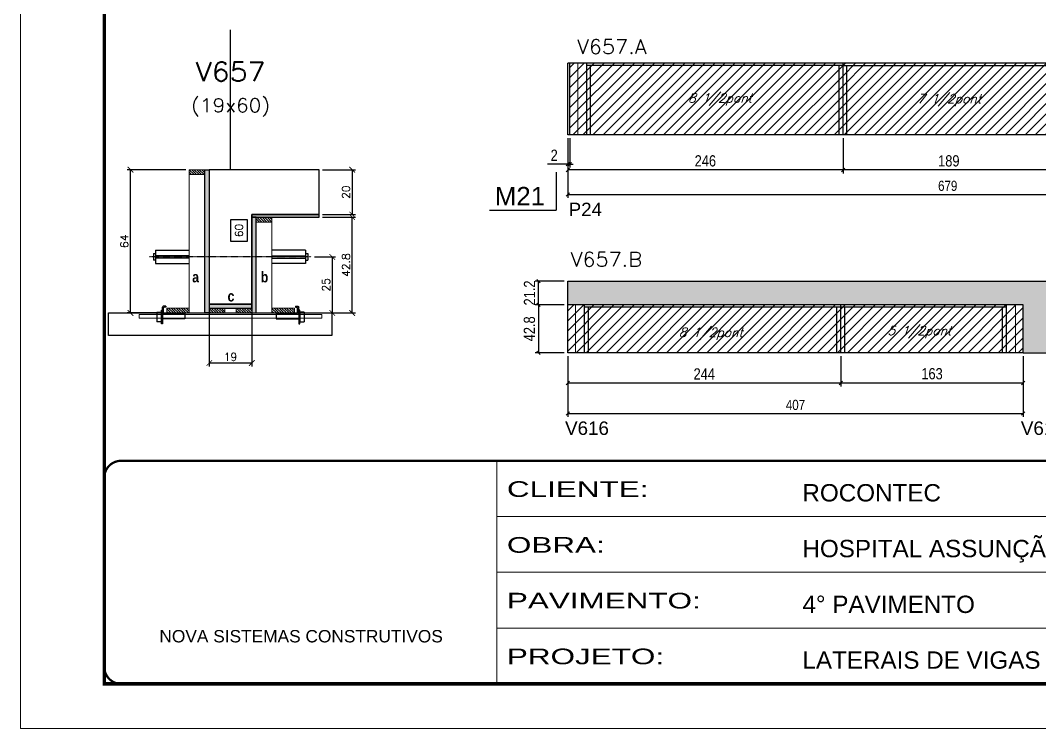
# Model space of a CAD drawing. Extents: x -20960 to -5926, y -2106 to 21915.
# Drawn here: x -10622 to -9711, y 5934 to 6567 of the extents above; entities that cross this region are included whole.
import ezdxf
from ezdxf.enums import TextEntityAlignment as Align

# ---------------------------------------------------------------- set-up
doc = ezdxf.new("R2010")
doc.units = 0
for name, pattern in [('CONTINUO', [0]), ('DASHED', [0.75, 0.5, -0.25]), ('HIDDEN', [0.375, 0.25, -0.125])]:
    doc.linetypes.add(name, pattern=pattern)
for name, color, linetype in [('5', 5, 'Continuous'), ('barrote', 251, 'Continuous'), ('COTA', 241, 'Continuous'), ('Cota Seção (2x)', 4, 'Continuous'), ('detalhes', 4, 'Continuous'), ('NOMENCLATURA', 7, 'Continuous'), ('Painéis', 200, 'Continuous'), ('presilha', 1, 'Continuous'), ('Reaproveitamento', 251, 'Continuous'), ('SARR_2.2x7', 40, 'Continuous'), ('SARR_3.5x7', 81, 'Continuous'), ('TENSOR', 3, 'Continuous'), ('texto', 7, 'Continuous'), ('Texto de Titulo', 7, 'Continuous'), ('Texto Qtd Sarr', 242, 'Continuous')]:
    doc.layers.add(name, color=color, linetype=linetype)
for name, color, linetype, lineweight in [('CONCRETO', 251, 'Continuous', 25), ('Folhas', 255, 'Continuous', 9), ('Hachura', 251, 'Continuous', 9), ('Madeira', 126, 'Continuous', 18), ('Sarr 2.2x7', 40, 'Continuous', 9), ('SARRAFO DE PRESSAO', 251, 'DASHED', 9), ('SCO-___-LAJ', 2, 'Continuous', 0), ('Texto Seção', 7, 'Continuous', 15)]:
    doc.layers.add(name, color=color, linetype=linetype, lineweight=lineweight)
doc.styles.add('ARIAL', font='arial.ttf')
doc.styles.add('COTA TECNICA', font='techl___.ttf', dxfattribs={"height": 10})
doc.styles.add('COTA TECNICA-50', font='techl___.ttf', dxfattribs={"height": 9})
doc.styles.add('REGUA-120', font='ROMANS.shx', dxfattribs={"height": 15})
doc.styles.add('Romans', font='romans.shx')
doc.styles.get("Standard").update_dxf_attribs({"font": 'arial.ttf'})
doc.styles.add('TECNICA', font='techb___.ttf', dxfattribs={"height": 10})
doc.styles.add('Tecnologia', font='')
doc.styles.get('Tecnologia').set_extended_font_data('Forgotten Futurist')
doc.dimstyles.new('COTA PAINEL-50', dxfattribs={"dimtxt": 9, "dimasz": 3, "dimexe": 3, "dimexo": 3, "dimgap": 3, "dimtad": 1, "dimdec": 1, "dimzin": 12, "dimdsep": 46, "dimtxsty": 'COTA TECNICA-50', "dimblk1": 'OBLIQUE', "dimblk2": 'OBLIQUE', "dimsah": 1, "dimcen": 0.9, "dimclrd": 4, "dimclre": 4, "dimclrt": 240, "dimadec": 1, "dimazin": 3, "dimtfac": 1, "dimtdec": 1, "dimtmove": 0, "dimatfit": 3, "dimfxl": 1, "dimtolj": 1, "dimtzin": 12, "dimarcsym": 0})
doc.dimstyles.new('Cota Seção (2x)', dxfattribs={"dimtxt": 7, "dimasz": 5, "dimexe": 3, "dimexo": 3, "dimgap": 2, "dimtad": 3, "dimdec": 1, "dimlfac": 0.5, "dimzin": 12, "dimdsep": 46, "dimtxsty": 'Romans', "dimblk": 'ARCHTICK', "dimcen": 0, "dimclrd": 4, "dimclre": 4, "dimclrt": 1, "dimadec": 1, "dimazin": 3, "dimtfac": 1, "dimtdec": 1, "dimtmove": 0, "dimatfit": 3, "dimldrblk": 'OBLIQUE', "dimfxl": 1, "dimtolj": 1, "dimtzin": 12, "dimarcsym": 0})
doc.dimstyles.new('Cota Seção interna', dxfattribs={"dimtxt": 7, "dimasz": 6, "dimexe": 0.18, "dimexo": 2, "dimgap": -4, "dimtad": 3, "dimdec": 1, "dimlfac": 0.5, "dimzin": 12, "dimdsep": 46, "dimtxsty": 'Romans', "dimblk": 'ARCHTICK', "dimcen": 0.09, "dimse1": 1, "dimse2": 1, "dimsd1": 1, "dimsd2": 1, "dimclrd": 180, "dimclre": 5, "dimclrt": 1, "dimadec": 0, "dimazin": 3, "dimtfac": 1, "dimtdec": 1, "dimtofl": 0, "dimtmove": 0, "dimatfit": 3, "dimldrblk": 'ARCHTICK', "dimfxl": 1, "dimtolj": 1, "dimtzin": 0, "dimarcsym": 0})
doc.dimstyles.new('PAINEL', dxfattribs={"dimtxt": 10, "dimasz": 3, "dimexe": 3, "dimexo": 3, "dimgap": 3, "dimtad": 1, "dimdec": 1, "dimzin": 12, "dimdsep": 46, "dimtxsty": 'COTA TECNICA', "dimblk1": 'OBLIQUE', "dimblk2": 'OBLIQUE', "dimsah": 1, "dimcen": 0.9, "dimclrd": 4, "dimclre": 4, "dimclrt": 240, "dimadec": 1, "dimazin": 3, "dimtfac": 1, "dimtdec": 1, "dimtmove": 0, "dimatfit": 3, "dimfxl": 1, "dimtolj": 1, "dimtzin": 12, "dimarcsym": 0})
pattern_1 = [(45, (6116.408, 8879.582), (-4.490128, 4.490128), [])]
pattern_2 = [(315, (12503.413, -1924.4394), (1.12253202, 1.12253202), [])]

# ---------------------------------------------------------------- blocks, each defined once
blk = doc.blocks.new('9999999999')
at = {"color": 30, "linetype": 'CONTINUO'}
for p, q in [((98564.56, 34230.21), (98564.56, 34429.45)), ((98564.56, 34379.64), (99583.98, 34379.64)), ((98564.56, 34329.83), (99487.98, 34329.83)), ((98564.56, 34280.02), (99487.98, 34280.02))]:
    blk.add_line(p, q, dxfattribs=at)
at = {"color": 30, "linetype": 'CONTINUO', "const_width": 2}
blk.add_lwpolyline([(99583.98, 34230.21), (99583.98, 34414.45, 0.414214), (99568.98, 34429.45), (98228.98, 34429.45, 0.414214), (98213.98, 34414.45), (98213.98, 34245.21, 0.414214), (98228.98, 34230.21), (99583.98, 34230.21)], format="xyb", dxfattribs=at)
at = {"layer": 'Folhas'}
blk.add_lwpolyline([(98138.98, 34190.21), (99623.98, 34190.21), (99623.98, 35240.21), (98138.98, 35240.21)], close=True, dxfattribs=at)
at = {"layer": 'Folhas', "color": 30, "const_width": 3}
blk.add_lwpolyline([(98213.98, 34230.21), (99583.98, 34230.21), (99583.98, 35200.21), (98213.98, 35200.21)], close=True, dxfattribs=at)
at = {"color": 7, "linetype": 'Continuous', "ltscale": 5, "style": 'ARIAL'}
for s, height, p in [('ROCONTEC', 15.483, (98837.68, 34393.13)), ('HOSPITAL ASSUNÇÃO', 15.4829, (98837.68, 34343.32)), ('4° PAVIMENTO', 15.4829, (98837.68, 34293.51)), ('NOVA SISTEMAS CONSTRUTIVOS', 11.0592, (98263.19, 34267.21)), ('LATERAIS DE VIGAS', 15.4829, (98837.68, 34243.7))]:
    blk.add_text(s, height=height, dxfattribs=at).set_placement(p)
at = {"layer": 'Folhas', "color": 7, "style": 'Tecnologia', "width": 1.5}
for s, p in [('CLIENTE:', (98573.65, 34397.17)), ('OBRA:', (98573.65, 34347.31)), ('PAVIMENTO:', (98573.65, 34297.5)), ('PROJETO:', (98573.65, 34247.69))]:
    blk.add_text(s, height=14, dxfattribs=at).set_placement(p)
blk = doc.blocks.new('_Oblique')
at = {"color": 0, "linetype": 'ByBlock', "lineweight": -2}
blk.add_line((-0.5, -0.5), (0.5, 0.5), dxfattribs=at)
blk = doc.blocks.new('*D1900')
at = {"layer": 'COTA', "color": 4, "linetype": 'ByBlock', "lineweight": -2, "transparency": 16777216}
for p, q in [((-9887.03, 6461.37), (-9887.03, 6429.91)), ((-9698.02, 6461.37), (-9698.02, 6429.91)), ((-9698.02, 6432.91), (-9887.03, 6432.91))]:
    blk.add_line(p, q, dxfattribs=at)
at = {"layer": 'Defpoints', "color": 0, "linetype": 'ByBlock', "transparency": 16777216}
for p in [(-9887.03, 6464.37), (-9698.02, 6464.37), (-9887.03, 6432.91)]:
    blk.add_point(p, dxfattribs=at)
at = {"layer": 'COTA', "color": 4, "linetype": 'ByBlock', "lineweight": -2, "transparency": 16777216, "xscale": 3, "yscale": 3, "zscale": 3, "rotation": 180}
blk.add_blockref('_Oblique', (-9887.03, 6432.91), dxfattribs=at)
at = {"layer": 'COTA', "color": 4, "linetype": 'ByBlock', "lineweight": -2, "transparency": 16777216, "xscale": 3, "yscale": 3, "zscale": 3}
blk.add_blockref('_Oblique', (-9698.02, 6432.91), dxfattribs=at)
at = {"layer": 'COTA', "color": 240, "linetype": 'ByBlock', "transparency": 16777216, "insert": (-9792.52, 6441.01), "char_height": 10, "attachment_point": 5, "style": 'COTA TECNICA'}
blk.add_mtext('\\A1;189', dxfattribs=at)
blk = doc.blocks.new('*D1935')
at = {"layer": 'COTA', "color": 4, "linetype": 'ByBlock', "lineweight": -2, "transparency": 16777216}
for p, q in [((-10133.03, 6461.37), (-10133.03, 6429.91)), ((-9887.03, 6461.37), (-9887.03, 6429.91)), ((-9887.03, 6432.91), (-10133.03, 6432.91))]:
    blk.add_line(p, q, dxfattribs=at)
at = {"layer": 'Defpoints', "color": 0, "linetype": 'ByBlock', "transparency": 16777216}
for p in [(-10133.03, 6464.37), (-9887.03, 6464.37), (-10133.03, 6432.91)]:
    blk.add_point(p, dxfattribs=at)
at = {"layer": 'COTA', "color": 4, "linetype": 'ByBlock', "lineweight": -2, "transparency": 16777216, "xscale": 3, "yscale": 3, "zscale": 3, "rotation": 180}
blk.add_blockref('_Oblique', (-10133.03, 6432.91), dxfattribs=at)
at = {"layer": 'COTA', "color": 4, "linetype": 'ByBlock', "lineweight": -2, "transparency": 16777216, "xscale": 3, "yscale": 3, "zscale": 3}
blk.add_blockref('_Oblique', (-9887.03, 6432.91), dxfattribs=at)
at = {"layer": 'COTA', "color": 240, "linetype": 'ByBlock', "transparency": 16777216, "insert": (-10010.03, 6441.01), "char_height": 10, "attachment_point": 5, "style": 'COTA TECNICA'}
blk.add_mtext('\\A1;246', dxfattribs=at)
blk = doc.blocks.new('*D1936')
at = {"layer": 'COTA', "color": 4, "linetype": 'ByBlock', "lineweight": -2, "transparency": 16777216}
for p, q in [((-10133.03, 6461.37), (-10133.03, 6435.08)), ((-10131.03, 6461.37), (-10131.03, 6435.08)), ((-10133.03, 6438.08), (-10151.14, 6438.08)), ((-10131.03, 6438.08), (-10133.03, 6438.08)), ((-10131.03, 6438.08), (-10128.03, 6438.08))]:
    blk.add_line(p, q, dxfattribs=at)
at = {"layer": 'Defpoints', "color": 0, "linetype": 'ByBlock', "transparency": 16777216}
for p in [(-10133.03, 6464.37), (-10131.03, 6464.37), (-10133.03, 6438.08)]:
    blk.add_point(p, dxfattribs=at)
at = {"layer": 'COTA', "color": 4, "linetype": 'ByBlock', "lineweight": -2, "transparency": 16777216, "xscale": 3, "yscale": 3, "zscale": 3}
blk.add_blockref('_Oblique', (-10133.03, 6438.08), dxfattribs=at)
at = {"layer": 'COTA', "color": 4, "linetype": 'ByBlock', "lineweight": -2, "transparency": 16777216, "xscale": 3, "yscale": 3, "zscale": 3, "rotation": 180}
blk.add_blockref('_Oblique', (-10131.03, 6438.08), dxfattribs=at)
at = {"layer": 'COTA', "color": 240, "linetype": 'ByBlock', "transparency": 16777216, "insert": (-10145.09, 6446.08), "char_height": 10, "attachment_point": 5, "style": 'COTA TECNICA'}
blk.add_mtext('\\A1;2', dxfattribs=at)
blk = doc.blocks.new('*D1938')
at = {"layer": 'COTA', "color": 4, "linetype": 'ByBlock', "lineweight": -2, "transparency": 16777216}
for p, q in [((-9889.02, 6266.64), (-9889.02, 6239.64)), ((-9726.02, 6266.64), (-9726.02, 6239.64)), ((-9726.02, 6242.64), (-9889.02, 6242.64))]:
    blk.add_line(p, q, dxfattribs=at)
at = {"layer": 'Defpoints', "color": 0, "linetype": 'ByBlock', "transparency": 16777216}
for p in [(-9889.02, 6269.64), (-9726.02, 6269.64), (-9889.02, 6242.64)]:
    blk.add_point(p, dxfattribs=at)
at = {"layer": 'COTA', "color": 4, "linetype": 'ByBlock', "lineweight": -2, "transparency": 16777216, "xscale": 3, "yscale": 3, "zscale": 3, "rotation": 180}
blk.add_blockref('_Oblique', (-9889.02, 6242.64), dxfattribs=at)
at = {"layer": 'COTA', "color": 4, "linetype": 'ByBlock', "lineweight": -2, "transparency": 16777216, "xscale": 3, "yscale": 3, "zscale": 3}
blk.add_blockref('_Oblique', (-9726.02, 6242.64), dxfattribs=at)
at = {"layer": 'COTA', "color": 240, "linetype": 'ByBlock', "transparency": 16777216, "insert": (-9807.52, 6250.86), "char_height": 10, "attachment_point": 5, "style": 'COTA TECNICA'}
blk.add_mtext('\\A1;163', dxfattribs=at)
blk = doc.blocks.new('*D1939')
at = {"layer": 'COTA', "color": 4, "linetype": 'ByBlock', "lineweight": -2, "transparency": 16777216}
for p, q in [((-10133.03, 6266.64), (-10133.03, 6239.64)), ((-9889.03, 6266.64), (-9889.03, 6239.64)), ((-9889.03, 6242.64), (-10133.03, 6242.64))]:
    blk.add_line(p, q, dxfattribs=at)
at = {"layer": 'Defpoints', "color": 0, "linetype": 'ByBlock', "transparency": 16777216}
for p in [(-10133.03, 6269.64), (-9889.03, 6269.64), (-10133.03, 6242.64)]:
    blk.add_point(p, dxfattribs=at)
at = {"layer": 'COTA', "color": 4, "linetype": 'ByBlock', "lineweight": -2, "transparency": 16777216, "xscale": 3, "yscale": 3, "zscale": 3, "rotation": 180}
blk.add_blockref('_Oblique', (-10133.03, 6242.64), dxfattribs=at)
at = {"layer": 'COTA', "color": 4, "linetype": 'ByBlock', "lineweight": -2, "transparency": 16777216, "xscale": 3, "yscale": 3, "zscale": 3}
blk.add_blockref('_Oblique', (-9889.03, 6242.64), dxfattribs=at)
at = {"layer": 'COTA', "color": 240, "linetype": 'ByBlock', "transparency": 16777216, "insert": (-10011.03, 6250.72), "char_height": 10, "attachment_point": 5, "style": 'COTA TECNICA'}
blk.add_mtext('\\A1;244', dxfattribs=at)
blk = doc.blocks.new('*D1908')
at = {"layer": 'COTA', "color": 4, "linetype": 'ByBlock', "lineweight": -2, "transparency": 16777216}
for p, q in [((-10136.03, 6312.44), (-10162.09, 6312.44)), ((-10159.09, 6312.44), (-10159.09, 6269.64)), ((-10136.03, 6269.64), (-10162.09, 6269.64))]:
    blk.add_line(p, q, dxfattribs=at)
at = {"layer": 'Defpoints', "color": 0, "linetype": 'ByBlock', "transparency": 16777216}
for p in [(-10133.03, 6312.44), (-10159.09, 6269.64), (-10133.03, 6269.64)]:
    blk.add_point(p, dxfattribs=at)
at = {"layer": 'COTA', "color": 4, "linetype": 'ByBlock', "lineweight": -2, "transparency": 16777216, "xscale": 3, "yscale": 3, "zscale": 3}
for p, rotation in [((-10159.09, 6312.44), 90), ((-10159.09, 6269.64), 270)]:
    blk.add_blockref('_Oblique', p, dxfattribs=dict(at, rotation=rotation))
at = {"layer": 'COTA', "color": 240, "linetype": 'ByBlock', "transparency": 16777216, "insert": (-10167.19, 6291.04), "char_height": 10, "attachment_point": 5, "rotation": 90, "style": 'COTA TECNICA'}
blk.add_mtext('\\A1;42.8', dxfattribs=at)
blk = doc.blocks.new('*D1909')
at = {"layer": 'COTA', "color": 4, "linetype": 'ByBlock', "lineweight": -2, "transparency": 16777216}
for p, q in [((-10136.03, 6333.64), (-10162.09, 6333.64)), ((-10159.09, 6312.44), (-10159.09, 6333.64)), ((-10136.03, 6312.44), (-10162.09, 6312.44))]:
    blk.add_line(p, q, dxfattribs=at)
at = {"layer": 'Defpoints', "color": 0, "linetype": 'ByBlock', "transparency": 16777216}
for p in [(-10159.09, 6333.64), (-10133.03, 6333.64), (-10133.03, 6312.44)]:
    blk.add_point(p, dxfattribs=at)
at = {"layer": 'COTA', "color": 4, "linetype": 'ByBlock', "lineweight": -2, "transparency": 16777216, "xscale": 3, "yscale": 3, "zscale": 3}
for p, rotation in [((-10159.09, 6333.64), 90), ((-10159.09, 6312.44), 270)]:
    blk.add_blockref('_Oblique', p, dxfattribs=dict(at, rotation=rotation))
at = {"layer": 'COTA', "color": 240, "linetype": 'ByBlock', "transparency": 16777216, "insert": (-10167.15, 6323.04), "char_height": 10, "attachment_point": 5, "rotation": 90, "style": 'COTA TECNICA'}
blk.add_mtext('\\A1;21.2', dxfattribs=at)
blk = doc.blocks.new('_ArchTick')
at = {"color": 0, "linetype": 'ByBlock', "const_width": 0.15}
blk.add_lwpolyline([(-0.5, -0.5), (0.5, 0.5)], dxfattribs=at)
blk = doc.blocks.new('*D1911')
at = {"layer": 'COTA', "color": 4, "lineweight": -2, "transparency": 16777216}
for p, q in [((-10352.21, 6390.8), (-10322.56, 6390.8)), ((-10325.56, 6305.2), (-10325.56, 6390.8)), ((-10374.21, 6305.2), (-10322.56, 6305.2))]:
    blk.add_line(p, q, dxfattribs=at)
at = {"layer": 'Defpoints', "color": 0, "transparency": 16777216}
for p in [(-10355.21, 6390.8), (-10325.56, 6390.8), (-10377.21, 6305.2)]:
    blk.add_point(p, dxfattribs=at)
at = {"layer": 'COTA', "color": 4, "lineweight": -2, "transparency": 16777216, "xscale": 5, "yscale": 5, "zscale": 5}
for p, rotation in [((-10325.56, 6390.8), 90), ((-10325.56, 6305.2), 270)]:
    blk.add_blockref('_ArchTick', p, dxfattribs=dict(at, rotation=rotation))
at = {"layer": 'COTA', "color": 1, "transparency": 16777216, "insert": (-10331.06, 6348), "char_height": 7, "attachment_point": 5, "rotation": 90, "style": 'Romans'}
blk.add_mtext('\\A1;42.8', dxfattribs=at)
blk = doc.blocks.new('*D1912')
at = {"layer": 'COTA', "color": 4, "lineweight": -2, "transparency": 16777216}
for p, q in [((-10352.21, 6433.2), (-10322.56, 6433.2)), ((-10325.56, 6433.2), (-10325.56, 6393.2)), ((-10352.21, 6393.2), (-10322.56, 6393.2))]:
    blk.add_line(p, q, dxfattribs=at)
at = {"layer": 'Defpoints', "color": 0, "transparency": 16777216}
for p in [(-10355.21, 6433.2), (-10355.21, 6393.2), (-10325.56, 6393.2)]:
    blk.add_point(p, dxfattribs=at)
at = {"layer": 'COTA', "color": 4, "lineweight": -2, "transparency": 16777216, "xscale": 5, "yscale": 5, "zscale": 5}
for p, rotation in [((-10325.56, 6433.2), 90), ((-10325.56, 6393.2), 270)]:
    blk.add_blockref('_ArchTick', p, dxfattribs=dict(at, rotation=rotation))
at = {"layer": 'COTA', "color": 1, "transparency": 16777216, "insert": (-10331.06, 6413.2), "char_height": 7, "attachment_point": 5, "rotation": 90, "style": 'Romans'}
blk.add_mtext('\\A1;20', dxfattribs=at)
blk = doc.blocks.new('*D1913')
at = {"layer": 'COTA', "color": 4, "lineweight": -2, "transparency": 16777216}
for p, q in [((-10474.2, 6433.2), (-10526.63, 6433.2)), ((-10523.63, 6305.2), (-10523.63, 6433.2)), ((-10494.21, 6305.2), (-10526.63, 6305.2))]:
    blk.add_line(p, q, dxfattribs=at)
at = {"layer": 'Defpoints', "color": 0, "transparency": 16777216}
for p in [(-10523.63, 6433.2), (-10471.2, 6433.2), (-10491.21, 6305.2)]:
    blk.add_point(p, dxfattribs=at)
at = {"layer": 'COTA', "color": 4, "lineweight": -2, "transparency": 16777216, "xscale": 5, "yscale": 5, "zscale": 5}
for p, rotation in [((-10523.63, 6433.2), 90), ((-10523.63, 6305.2), 270)]:
    blk.add_blockref('_ArchTick', p, dxfattribs=dict(at, rotation=rotation))
at = {"layer": 'COTA', "color": 1, "transparency": 16777216, "insert": (-10529.13, 6369.2), "char_height": 7, "attachment_point": 5, "rotation": 90, "style": 'Romans'}
blk.add_mtext('\\A1;64', dxfattribs=at)
blk = doc.blocks.new('*D1914')
at = {"layer": 'Cota Seção (2x)', "color": 180, "lineweight": -2, "transparency": 16777216}
for p, q in [((-10419.21, 6388.3), (-10434.21, 6388.3)), ((-10434.21, 6388.3), (-10434.21, 6369.3)), ((-10419.21, 6369.3), (-10419.21, 6388.3)), ((-10434.21, 6369.3), (-10419.21, 6369.3))]:
    blk.add_line(p, q, dxfattribs=at)
at = {"layer": 'Defpoints', "color": 0, "transparency": 16777216}
for p in [(-10415.22, 6433.2), (-10415.21, 6433.2), (-10415.21, 6313.2)]:
    blk.add_point(p, dxfattribs=at)
at = {"layer": 'Cota Seção (2x)', "color": 1, "transparency": 16777216, "insert": (-10426.71, 6378.8), "char_height": 7, "attachment_point": 5, "rotation": 90, "style": 'Romans'}
blk.add_mtext('\\A1;60', dxfattribs=at)
blk = doc.blocks.new('titulo1')
at = {"layer": 'Defpoints', "color": 252, "linetype": 'HIDDEN', "ltscale": 2}
blk.add_line((0, 0), (0, 125), dxfattribs=at)
at = {"layer": 'Defpoints', "style": 'Romans', "oblique": 15}
blk.add_attdef('FOLHA', text='', height=10, dxfattribs=at).set_placement((0, 15.58), align=Align.MIDDLE_CENTER)
at = {"layer": 'Texto Qtd Sarr', "color": 3, "style": 'Romans', "oblique": 15}
for tag, height, p in [('TITULO', 17, (0, 71.45)), ('SEÇÃO', 12, (0, 41.55))]:
    blk.add_attdef(tag, text='', height=height, dxfattribs=at).set_placement(p, align=Align.MIDDLE_CENTER)
blk = doc.blocks.new('PRESILHA METÁLICA 1')
at = {"layer": 'presilha'}
for p, q in [((6, 15.5), (7.5, 15.5)), ((6, -2.5), (6, 15.5)), ((7.5, 10.6), (7.5, 19.9)), ((7.5, 15.5), (7.5, -2.5)), ((12, 21), (8.6, 21)), ((9, 11.6), (9, 18.9)), ((12, 19.5), (9.6, 19.5)), ((12, 21), (12, 19.5)), ((0, 13), (6, 13)), ((0, 13), (0, 0)), ((6, 0), (0, 0)), ((6, 13), (6, 0)), ((37.5, 4.1), (7.5, 4.1)), ((37.5, 11), (9.6, 11)), ((37.5, 11), (37.5, 4.1)), ((7.5, -2.5), (6, -2.5))]:
    blk.add_line(p, q, dxfattribs=at)
for centre, radius, start, end in [((8.6, 19.9), 1.14, 90, 180), ((9.6, 18.9), 0.57, 90, 180), ((9.6, 11.6), 0.57, 180, 270)]:
    blk.add_arc(centre, radius, start, end, dxfattribs=at)
blk = doc.blocks.new('*D1915')
at = {"layer": 'COTA', "color": 4, "lineweight": -2, "transparency": 16777216}
for p, q in [((-10453.21, 6306.6), (-10453.21, 6257.48)), ((-10415.21, 6306.6), (-10415.21, 6257.48)), ((-10415.21, 6260.48), (-10453.21, 6260.48))]:
    blk.add_line(p, q, dxfattribs=at)
at = {"layer": 'Defpoints', "color": 0, "transparency": 16777216}
for p in [(-10453.21, 6309.6), (-10415.21, 6309.6), (-10453.21, 6260.48)]:
    blk.add_point(p, dxfattribs=at)
at = {"layer": 'COTA', "color": 4, "lineweight": -2, "transparency": 16777216, "xscale": 5, "yscale": 5, "zscale": 5, "rotation": 180}
blk.add_blockref('_ArchTick', (-10453.21, 6260.48), dxfattribs=at)
at = {"layer": 'COTA', "color": 4, "lineweight": -2, "transparency": 16777216, "xscale": 5, "yscale": 5, "zscale": 5}
blk.add_blockref('_ArchTick', (-10415.21, 6260.48), dxfattribs=at)
at = {"layer": 'COTA', "color": 1, "transparency": 16777216, "insert": (-10434.21, 6265.98), "char_height": 7, "attachment_point": 5, "style": 'Romans'}
blk.add_mtext('\\A1;19', dxfattribs=at)
blk = doc.blocks.new('*D1916')
at = {"layer": 'COTA', "color": 4, "lineweight": -2, "transparency": 16777216}
for p, q in [((-10359.21, 6355.26), (-10340.35, 6355.26)), ((-10343.35, 6355.26), (-10343.35, 6305.2)), ((-10358.9, 6305.2), (-10340.35, 6305.2))]:
    blk.add_line(p, q, dxfattribs=at)
at = {"layer": 'Defpoints', "color": 0, "transparency": 16777216}
for p in [(-10362.21, 6355.26), (-10361.9, 6305.2), (-10343.35, 6305.2)]:
    blk.add_point(p, dxfattribs=at)
at = {"layer": 'COTA', "color": 4, "lineweight": -2, "transparency": 16777216, "xscale": 5, "yscale": 5, "zscale": 5}
for p, rotation in [((-10343.35, 6355.26), 90), ((-10343.35, 6305.2), 270)]:
    blk.add_blockref('_ArchTick', p, dxfattribs=dict(at, rotation=rotation))
at = {"layer": 'COTA', "color": 1, "transparency": 16777216, "insert": (-10348.85, 6330.23), "char_height": 7, "attachment_point": 5, "rotation": 90, "style": 'Romans'}
blk.add_mtext('\\A1;25', dxfattribs=at)
blk = doc.blocks.new('*D1917')
at = {"layer": 'COTA', "color": 4, "linetype": 'ByBlock', "lineweight": -2, "transparency": 16777216}
for p, q in [((-10133.03, 6266.64), (-10133.03, 6212.42)), ((-9726.02, 6266.64), (-9726.02, 6212.41)), ((-10133.03, 6215.42), (-9726.02, 6215.41))]:
    blk.add_line(p, q, dxfattribs=at)
at = {"layer": 'Defpoints', "color": 0, "linetype": 'ByBlock', "transparency": 16777216}
for p in [(-10133.03, 6269.64), (-9726.02, 6269.64), (-9726.02, 6215.41)]:
    blk.add_point(p, dxfattribs=at)
at = {"layer": 'COTA', "color": 4, "linetype": 'ByBlock', "lineweight": -2, "transparency": 16777216, "xscale": 3, "yscale": 3, "zscale": 3}
for p, rotation in [((-10133.03, 6215.42), 179.9995752970141), ((-9726.02, 6215.41), 359.9995752970141)]:
    blk.add_blockref('_Oblique', p, dxfattribs=dict(at, rotation=rotation))
at = {"layer": 'COTA', "color": 240, "linetype": 'ByBlock', "transparency": 16777216, "insert": (-9929.52, 6223.01), "char_height": 9, "attachment_point": 5, "rotation": 359.99958, "style": 'COTA TECNICA-50'}
blk.add_mtext('\\A1;407', dxfattribs=at)
blk = doc.blocks.new('*D1918')
at = {"layer": 'COTA', "color": 4, "linetype": 'ByBlock', "lineweight": -2, "transparency": 16777216}
for p, q in [((-10133.03, 6461.37), (-10133.03, 6408.11)), ((-9454.02, 6461.37), (-9454.02, 6408.1)), ((-10133.03, 6411.11), (-9454.02, 6411.1))]:
    blk.add_line(p, q, dxfattribs=at)
at = {"layer": 'Defpoints', "color": 0, "linetype": 'ByBlock', "transparency": 16777216}
for p in [(-10133.03, 6464.37), (-9454.02, 6464.37), (-9454.02, 6411.1)]:
    blk.add_point(p, dxfattribs=at)
at = {"layer": 'COTA', "color": 4, "linetype": 'ByBlock', "lineweight": -2, "transparency": 16777216, "xscale": 3, "yscale": 3, "zscale": 3}
for p, rotation in [((-10133.03, 6411.11), 179.9997168164374), ((-9454.02, 6411.1), 359.9997168164374)]:
    blk.add_blockref('_Oblique', p, dxfattribs=dict(at, rotation=rotation))
at = {"layer": 'COTA', "color": 240, "linetype": 'ByBlock', "transparency": 16777216, "insert": (-9793.52, 6418.72), "char_height": 9, "attachment_point": 5, "rotation": 359.99972, "style": 'COTA TECNICA-50'}
blk.add_mtext('\\A1;679', dxfattribs=at)

msp = doc.modelspace()

# ---------------------------------------------------------------- hatches: boundary and pattern name
at = {"layer": 'COTA', "linetype": 'ByBlock'}
h = msp.add_hatch(dxfattribs=at)
h.set_pattern_fill('AR-CONC', color=256, scale=0.03)
h.set_pattern_definition([(50, (-140923.0776, -24994.2915), (5.46554007, -0.47817257), [0.5715, -6.2865]), (355, (-140923.0776, -24994.2915), (-1.05730264, 5.73170536), [0.4572, -5.02921753]), (100.4514447, (-140922.622, -24994.3314), (4.40823741, 5.25353256), [0.48570026, -5.34270734]), (46.1842, (-140923.0776, -24992.7675), (8.13237123, -1.26126984), [0.85725, -9.42975]), (96.6355576, (-140922.4, -24992.873), (7.122124, 7.42278374), [0.7285507, -8.01406824]), (351.184151, (-140923.0776, -24992.7675), (7.122124, 7.42278374), [0.685799, -7.54379196]), (21, (-140922.3156, -24993.1485), (4.54843174, -3.06795595), [0.5715, -6.2865]), (326, (-140922.3156, -24993.1485), (1.85406085, 5.52563898), [0.4572, -5.0292]), (71.451445, (-140921.9365, -24993.404), (6.40249258, 2.45768307), [0.48570026, -5.34269813]), (37.5, (-140923.0776, -24994.2915), (0.092658098, 2.536651166), [0, -4.96824, 0, -5.1054, 0, -5.04825]), (7.5, (-140923.0776, -24994.2915), (2.004589875, 3.005417245), [0, -2.91084, 0, -4.85394, 0, -1.92405]), (327.5, (-140924.7768, -24994.2915), (4.067717855, -0.17186232), [0, -1.905, 0, -5.9436, 0, -7.8867]), (317.5, (-140925.539, -24994.2915), (4.44387544, 0.76279473), [0, -2.4765, 0, -3.94716, 0, -5.6007])])
h.paths.add_polyline_path([(-9690.26, 6333.64), (-9726.01, 6333.64), (-9726.01, 6333.64), (-10133.03, 6333.64), (-10133.03, 6312.44), (-10126.03, 6312.44), (-9795, 6312.44), (-9733.02, 6312.44), (-9733.02, 6312.44), (-9726.02, 6312.44), (-9726.02, 6270.44), (-9690.26, 6270.44)])
at = {"layer": 'Hachura'}
h = msp.add_hatch(dxfattribs=at)
h.set_pattern_fill('ANSI31', color=256, scale=0.5, angle=270, style=0)
h.set_pattern_definition([(315, (12503.4227, -1874.4394), (1.12253202, 1.12253202), [])])
h.paths.add_polyline_path([(-10457.2, 6428.8), (-10457.2, 6433.2), (-10471.2, 6433.2), (-10471.2, 6428.8)])
h = msp.add_hatch(color=256, dxfattribs=at)
h.dxf.hatch_style = 1
h.paths.add_polyline_path([(-10457.2, 6433.2), (-10453.2, 6433.2), (-10453.21, 6305.2), (-10457.21, 6305.2)])
h = msp.add_hatch(color=256, dxfattribs=at)
h.dxf.hatch_style = 1
h.paths.add_polyline_path([(-10355.21, 6390.8), (-10355.21, 6393.2), (-10415.21, 6393.2), (-10415.21, 6390.8)])
h = msp.add_hatch(color=256, dxfattribs=at)
h.dxf.hatch_style = 1
h.paths.add_polyline_path([(-10411.21, 6390.8), (-10415.21, 6390.8), (-10415.21, 6305.2), (-10411.21, 6305.2)])
h = msp.add_hatch(dxfattribs=at)
h.set_pattern_fill('ANSI31', color=256, scale=0.5, angle=270, style=0)
h.set_pattern_definition([(315, (12503.413, -1916.8394), (1.12253202, 1.12253202), [])])
h.paths.add_polyline_path([(-10411.21, 6386.4), (-10411.21, 6390.8), (-10397.21, 6390.8), (-10397.21, 6386.4)])
h = msp.add_hatch(color=256, dxfattribs=at)
h.dxf.hatch_style = 1
h.paths.add_polyline_path([(-10415.21, 6309.6), (-10415.21, 6313.2), (-10453.21, 6313.2), (-10453.21, 6309.6)])
h = msp.add_hatch(dxfattribs=at)
h.set_pattern_fill('ANSI31', color=256, scale=0.5, angle=270, style=0)
h.set_pattern_definition(pattern_2)
h.paths.add_polyline_path([(-10491.21, 6305.2), (-10491.21, 6309.6), (-10471.21, 6309.6), (-10471.21, 6305.2)])
h = msp.add_hatch(dxfattribs=at)
h.set_pattern_fill('ANSI31', color=256, scale=0.5, angle=270, style=0)
h.set_pattern_definition(pattern_2)
h.paths.add_polyline_path([(-10453.21, 6305.2), (-10453.21, 6309.6), (-10439.21, 6309.6), (-10439.21, 6305.2)])
h = msp.add_hatch(dxfattribs=at)
h.set_pattern_fill('ANSI31', color=256, scale=0.5, angle=270, style=0)
h.set_pattern_definition(pattern_2)
h.paths.add_polyline_path([(-10415.21, 6305.2), (-10415.21, 6309.6), (-10429.21, 6309.6), (-10429.21, 6305.2)])
h = msp.add_hatch(dxfattribs=at)
h.set_pattern_fill('ANSI31', color=256, scale=0.5, angle=270, style=0)
h.set_pattern_definition(pattern_2)
h.paths.add_polyline_path([(-10377.21, 6305.2), (-10377.21, 6309.6), (-10397.21, 6309.6), (-10397.21, 6305.2)])
at = {"layer": 'Reaproveitamento', "linetype": 'ByBlock'}
h = msp.add_hatch(dxfattribs=at)
h.set_pattern_fill('ANSI31', color=256, scale=2)
h.set_pattern_definition(pattern_1)
h.paths.add_polyline_path([(-9887.03, 6528.37), (-10131.03, 6528.37), (-10131.03, 6464.37), (-9887.03, 6464.37)])
h.paths.add_polyline_path([(-10033.28, 6487.89), (-9965.66, 6487.89), (-9960.16, 6503.86), (-10027.78, 6503.86)], flags=24)
h = msp.add_hatch(dxfattribs=at)
h.set_pattern_fill('ANSI31', color=256, scale=2)
h.set_pattern_definition(pattern_1)
h.paths.add_polyline_path([(-9698.02, 6464.37), (-9698.02, 6528.37), (-9887.03, 6528.37), (-9887.03, 6464.37)])
h.paths.add_polyline_path([(-9829.12, 6487.28), (-9761.5, 6487.28), (-9756, 6503.26), (-9823.62, 6503.26)], flags=24)
h = msp.add_hatch(dxfattribs=at)
h.set_pattern_fill('ANSI31', color=256, scale=2)
h.set_pattern_definition(pattern_1)
h.paths.add_polyline_path([(-9889.03, 6269.64), (-9889.03, 6312.44), (-10133.03, 6312.44), (-10133.03, 6269.64)])
h.paths.add_polyline_path([(-10041.56, 6278.55), (-9973.94, 6278.55), (-9968.44, 6294.52), (-10036.06, 6294.52)], flags=24)
h = msp.add_hatch(dxfattribs=at)
h.set_pattern_fill('ANSI31', color=256, scale=2)
h.set_pattern_definition(pattern_1)
h.paths.add_polyline_path([(-9889.03, 6312.44), (-9889.03, 6269.64), (-9726.02, 6269.64), (-9726.02, 6312.44)])
h.paths.add_polyline_path([(-9855.22, 6280.16), (-9787.6, 6280.16), (-9782.1, 6296.13), (-9849.72, 6296.13)], flags=24)

# ---------------------------------------------------------------- linework, layer by layer
at = {"ltscale": 3}
for p, q in [((-10503.2, 6358.26), (-10503.2, 6352.26)), ((-10503.2, 6358.26), (-10501.2, 6358.26)), ((-10501.2, 6361.26), (-10501.2, 6349.26)), ((-10501.2, 6361.26), (-10471.2, 6361.26)), ((-10471.2, 6356.26), (-10501.2, 6356.26)), ((-10367.21, 6361.26), (-10397.21, 6361.26)), ((-10397.21, 6356.26), (-10367.21, 6356.26)), ((-10367.21, 6361.26), (-10367.21, 6349.26)), ((-10367.21, 6358.26), (-10365.21, 6358.26)), ((-10365.21, 6358.26), (-10365.21, 6352.26)), ((-10501.2, 6352.26), (-10503.2, 6352.26)), ((-10471.2, 6354.26), (-10501.2, 6354.26)), ((-10501.2, 6349.26), (-10471.2, 6349.26)), ((-10397.21, 6354.26), (-10367.21, 6354.26)), ((-10367.21, 6349.26), (-10397.21, 6349.26)), ((-10367.21, 6352.26), (-10365.21, 6352.26))]:
    msp.add_line(p, q, dxfattribs=at)
at = {"layer": 'barrote'}
msp.add_lwpolyline([(-10343.75, 6285.2), (-10543.33, 6285.2), (-10543.33, 6305.2), (-10343.75, 6305.2)], close=True, dxfattribs=at)
at = {"layer": 'CONCRETO'}
msp.add_lwpolyline([(-10355.21, 6393.2), (-10355.21, 6433.2), (-10415.21, 6433.2), (-10415.21, 6433.2), (-10453.21, 6433.2), (-10453.21, 6433.2), (-10453.21, 6433.2), (-10453.21, 6313.2), (-10415.21, 6313.2), (-10415.21, 6393.2)], close=True, dxfattribs=at)
at = {"layer": 'COTA', "linetype": 'ByBlock'}
for p, q in [((-10133.03, 6312.44), (-10133.03, 6333.64)), ((-10133.03, 6333.64), (-9690.26, 6333.64)), ((-9726.02, 6269.64), (-9690.26, 6269.64))]:
    msp.add_line(p, q, dxfattribs=at)
at = {"layer": 'Madeira'}
for points in [[(-10457.2, 6433.2), (-10471.2, 6433.2), (-10471.21, 6305.2), (-10457.21, 6305.2)], [(-10457.2, 6428.8), (-10457.2, 6433.2), (-10471.2, 6433.2), (-10471.2, 6428.8)], [(-10411.21, 6386.4), (-10411.21, 6390.8), (-10397.21, 6390.8), (-10397.21, 6386.4)], [(-10411.21, 6390.8), (-10397.21, 6390.8), (-10397.21, 6305.2), (-10411.21, 6305.2)], [(-10491.21, 6305.2), (-10491.21, 6309.6), (-10471.21, 6309.6), (-10471.21, 6305.2)], [(-10453.21, 6305.2), (-10453.21, 6309.6), (-10439.21, 6309.6), (-10439.21, 6305.2)], [(-10415.21, 6305.2), (-10415.21, 6309.6), (-10429.21, 6309.6), (-10429.21, 6305.2)], [(-10377.21, 6305.2), (-10377.21, 6309.6), (-10397.21, 6309.6), (-10397.21, 6305.2)]]:
    msp.add_lwpolyline(points, close=True, dxfattribs=at)
at = {"layer": 'NOMENCLATURA', "linetype": 'Continuous'}
for p in [(-10143.23, 6430.85), (-10202.83, 6397.09)]:
    msp.add_line(p, (-10143.23, 6397.09), dxfattribs=at)
at = {"layer": 'Painéis', "linetype": 'ByBlock'}
for p, q in [((-10133.03, 6464.37), (-10133.03, 6528.37)), ((-9454.02, 6528.37), (-10133.03, 6528.37)), ((-10131.03, 6464.37), (-10131.03, 6528.37)), ((-9887.03, 6464.37), (-9887.03, 6528.37)), ((-9454.02, 6464.37), (-10133.03, 6464.37)), ((-10133.03, 6269.64), (-10133.03, 6312.44)), ((-10133.03, 6269.64), (-10133.03, 6312.44)), ((-9726.02, 6312.44), (-10133.03, 6312.44)), ((-9889.03, 6269.64), (-9889.03, 6312.44)), ((-9726.02, 6269.64), (-9726.02, 6312.44)), ((-9726.02, 6269.64), (-10133.03, 6269.64))]:
    msp.add_line(p, q, dxfattribs=at)
at = {"layer": 'Painéis'}
for points in [[(-10457.2, 6433.2), (-10453.2, 6433.2), (-10453.21, 6305.2), (-10457.21, 6305.2)], [(-10355.21, 6390.8), (-10355.21, 6393.2), (-10415.21, 6393.2), (-10415.21, 6390.8)], [(-10411.21, 6390.8), (-10415.21, 6390.8), (-10415.21, 6305.2), (-10411.21, 6305.2)], [(-10415.21, 6309.6), (-10415.21, 6313.2), (-10453.21, 6313.2), (-10453.21, 6309.6)]]:
    msp.add_lwpolyline(points, close=True, dxfattribs=at)
at = {"layer": 'Sarr 2.2x7'}
for p, q in [((-10124.03, 6528.37), (-10124.03, 6464.37)), ((-10126.03, 6312.44), (-10126.03, 6269.64)), ((-9733.02, 6269.64), (-9733.02, 6312.44))]:
    msp.add_line(p, q, dxfattribs=at)
at = {"layer": 'SARR_2.2x7', "linetype": 'Continuous', "ltscale": 50}
for p, q in [((-10116.03, 6526.17), (-10116.03, 6528.37)), ((-9887.03, 6526.17), (-10116.03, 6526.17)), ((-9887.03, 6526.17), (-9698.02, 6526.17)), ((-10118.03, 6310.24), (-10118.03, 6312.44)), ((-9741.02, 6310.24), (-9741.02, 6312.44)), ((-9889.03, 6310.24), (-10118.03, 6310.24)), ((-9741.02, 6310.24), (-9889.02, 6310.24))]:
    msp.add_line(p, q, dxfattribs=at)
at = {"layer": 'SARR_3.5x7'}
for p, q in [((-10116.03, 6464.37), (-10116.03, 6526.17)), ((-10112.53, 6464.37), (-10112.53, 6526.17)), ((-9890.53, 6464.37), (-9890.53, 6526.17)), ((-9883.53, 6464.37), (-9883.53, 6526.17)), ((-10118.03, 6269.64), (-10118.03, 6310.24)), ((-10114.53, 6269.64), (-10114.53, 6310.24)), ((-9892.53, 6269.64), (-9892.53, 6310.24)), ((-9885.52, 6269.64), (-9885.52, 6310.24)), ((-9744.52, 6269.64), (-9744.52, 6310.24)), ((-9741.02, 6269.64), (-9741.02, 6310.24))]:
    msp.add_line(p, q, dxfattribs=at)
at = {"layer": 'SCO-___-LAJ', "color": 1}
msp.add_lwpolyline([(-10352.75, 6303.87), (-10516.02, 6303.87), (-10516.02, 6300.67), (-10352.75, 6300.67)], close=True, dxfattribs=at)
at = {"layer": 'TENSOR', "linetype": 'HIDDEN', "ltscale": 0.5}
msp.add_line((-10362.21, 6355.26), (-10506.51, 6355.26), dxfattribs=at)

# ---------------------------------------------------------------- block references
at = {"layer": 'presilha', "yscale": 0.6666666666666666, "zscale": 0.6666666666666666}
for p, xscale in [((-10500.07, 6297.24), 0.6666666666666666), ((-10368.34, 6297.24), -0.6666666666666666)]:
    msp.add_blockref('PRESILHA METÁLICA 1', p, dxfattribs=dict(at, xscale=xscale))
at = {"layer": 'SARRAFO DE PRESSAO', "color": 6, "linetype": 'ByBlock'}
msp.add_blockref('9999999999', (-108760.98, -28256.29), dxfattribs=at)
at = {"layer": 'Texto Seção'}
ref = msp.add_blockref('titulo1', (-10434.21, 6433.2), dxfattribs=at)
ref.add_attrib('TITULO', 'V657', dxfattribs={"layer": 'Texto de Titulo', "color": 7, "height": 17, "style": 'Romans', "width": 1.1}).set_placement((-10434.21, 6520.7), align=Align.MIDDLE_CENTER)
ref.add_attrib('SEÇÃO', '(19x60)', dxfattribs={"layer": 'Texto de Titulo', "color": 7, "height": 12, "style": 'Romans', "width": 1.1}).set_placement((-10434.21, 6490.7), align=Align.MIDDLE_CENTER)

# ---------------------------------------------------------------- texts
at = {"layer": '5', "linetype": 'Continuous'}
for s, rotation, p in [('P24', 359.99996, (-10132.18, 6391.71)), ('V616', 0.00004, (-10135.36, 6196.27)), ('V612', 0.00004, (-9728.14, 6196.27))]:
    msp.add_text(s, height=12, rotation=rotation, dxfattribs=at).set_placement(p)
at = {"layer": 'detalhes', "style": 'TECNICA'}
for s, p in [('a', (-10468.51, 6332.54)), ('b', (-10407.28, 6332.53)), ('c', (-10436.91, 6315.44))]:
    msp.add_text(s, height=9.6, dxfattribs=at).set_placement(p)
at = {"layer": 'NOMENCLATURA', "linetype": 'Continuous'}
msp.add_text('M21', height=16.5, dxfattribs=at).set_placement((-10198.09, 6401.28))
at = {"layer": 'texto', "color": 2, "char_height": 8, "attachment_point": 5, "style": 'Romans'}
for s, insert in [('{\\Q19;\\C256;8 1/2pont}', (-9996.91, 6495.88)), ('{\\Q19;\\C256;7 1/2pont}', (-9792.25, 6495.27)), ('{\\Q19;\\C256;8 1/2pont}', (-10005.19, 6286.54)), ('{\\Q19;\\C256;5 1/2pont}', (-9818.85, 6288.14))]:
    msp.add_mtext(s, dxfattribs=dict(at, insert=insert))
at = {"layer": 'Texto Seção', "style": 'REGUA-120', "width": 1.05}
for s, p in [('V657.A', (-10124.65, 6536.53)), ('V657.B', (-10130.41, 6346.57))]:
    msp.add_text(s, height=13, dxfattribs=at).set_placement(p)

# ---------------------------------------------------------------- dimensions: what is measured, and where the dimension line sits
at = {"layer": 'COTA', "linetype": 'ByBlock'}
for base, p1, p2, angle, picture, middle in [((-10133.03, 6438.08), (-10131.03, 6464.37), (-10133.03, 6464.37), 180, '*D1936', (-10145.09, 6446.08)), ((-10159.09, 6269.64), (-10133.03, 6312.44), (-10133.03, 6269.64), 90, '*D1908', (-10167.19, 6291.04)), ((-9889.02, 6242.64), (-9726.02, 6269.64), (-9889.02, 6269.64), 180, '*D1938', (-9807.52, 6250.86))]:
    dim = msp.add_linear_dim(base=base, p1=p1, p2=p2, angle=angle, dimstyle='PAINEL', dxfattribs=at)
    dim.commit()
    dim.dimension.update_dxf_attribs({"geometry": picture, "text_midpoint": middle})
for base, p1, p2, picture, middle in [((-10133.03, 6432.91), (-9887.03, 6464.37), (-10133.03, 6464.37), '*D1935', (-10010.03, 6441.01)), ((-9887.03, 6432.91), (-9698.02, 6464.37), (-9887.03, 6464.37), '*D1900', (-9792.52, 6441.01)), ((-10133.03, 6242.64), (-9889.03, 6269.64), (-10133.03, 6269.64), '*D1939', (-10011.03, 6250.72))]:
    dim = msp.add_linear_dim(base=base, p1=p1, p2=p2, angle=180, dimstyle='PAINEL', override={"dimtmove": 1}, dxfattribs=at)
    dim.commit()
    dim.dimension.update_dxf_attribs({"geometry": picture, "text_midpoint": middle})
for p1, p2, distance, picture, middle in [((-10133.03, 6464.37), (-9454.02, 6464.37), -53.26, '*D1918', (-9793.52, 6418.72)), ((-10133.03, 6269.64), (-9726.02, 6269.64), -54.23, '*D1917', (-9929.52, 6223.01))]:
    dim = msp.add_aligned_dim(p1=p1, p2=p2, distance=distance, dimstyle='COTA PAINEL-50', override={"dimarcsym": 1}, dxfattribs=at)
    dim.commit()
    dim.dimension.update_dxf_attribs({"geometry": picture, "text_midpoint": middle})
at = {"layer": 'COTA'}
for base, p1, p2, angle, picture, middle in [((-10523.63, 6433.2), (-10491.21, 6305.2), (-10471.2, 6433.2), 90, '*D1913', (-10529.13, 6369.2)), ((-10325.56, 6393.2), (-10355.21, 6433.2), (-10355.21, 6393.2), 90, '*D1912', (-10331.06, 6413.2)), ((-10325.56, 6390.8), (-10377.21, 6305.2), (-10355.21, 6390.8), 90, '*D1911', (-10331.06, 6348)), ((-10343.35, 6305.2), (-10362.21, 6355.26), (-10361.9, 6305.2), 90, '*D1916', (-10348.85, 6330.23)), ((-10453.21, 6260.48), (-10415.21, 6309.6), (-10453.21, 6309.6), 180, '*D1915', (-10434.21, 6265.98))]:
    dim = msp.add_linear_dim(base=base, p1=p1, p2=p2, angle=angle, dimstyle='Cota Seção (2x)', dxfattribs=at)
    dim.commit()
    dim.dimension.update_dxf_attribs({"geometry": picture, "text_midpoint": middle})
at = {"layer": 'COTA', "linetype": 'ByBlock'}
dim = msp.add_linear_dim(base=(-10159.09, 6333.64), p1=(-10133.03, 6312.44), p2=(-10133.03, 6333.64), angle=90, dimstyle='PAINEL', dxfattribs=at)
dim.commit()
dim.dimension.update_dxf_attribs({"geometry": '*D1909', "text_midpoint": (-10159.09, 6323.04), "dimtype": 160})
at = {"layer": 'Cota Seção (2x)'}
dim = msp.add_linear_dim(base=(-10415.21, 6433.2), p1=(-10415.21, 6313.2), p2=(-10415.22, 6433.2), angle=90, dimstyle='Cota Seção interna', dxfattribs=at)
dim.commit()
dim.dimension.update_dxf_attribs({"geometry": '*D1914', "text_midpoint": (-10415.21, 6378.8), "dimtype": 160})

doc.saveas('drawing.dxf')
